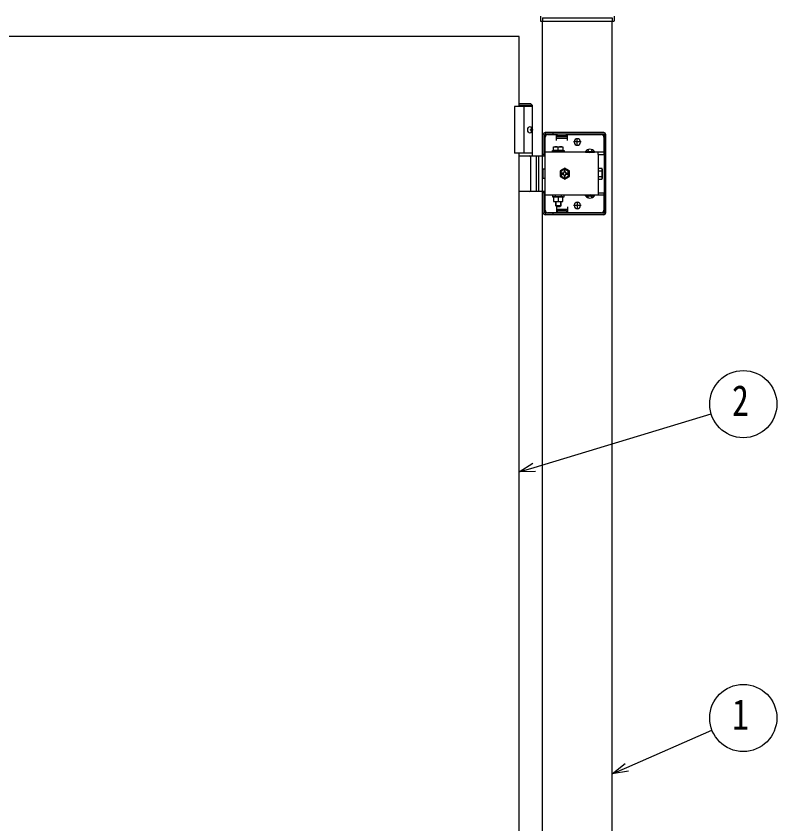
# Model space of a CAD drawing. Units: millimetres, scale not verified. Extents: x -4205 to 4205, y -2970 to 2970.
# Drawn here: x 451 to 1266, y 526 to 1392 of the extents above; entities that cross this region are included whole.
import ezdxf
from ezdxf.enums import TextEntityAlignment as Align

# ---------------------------------------------------------------- set-up
doc = ezdxf.new("R2010")
doc.units = ezdxf.units.MM
doc.header["$LTSCALE"] = 12
doc.layers.add('0-4_YKK_A1', color=4, linetype='Continuous')
doc.layers.add('0-5_YKK_D', color=6, linetype='Continuous')
doc.styles.add('ＭＳ ゴシック', font='')
doc.styles.get('ＭＳ ゴシック').set_extended_font_data('MS Gothic')

msp = doc.modelspace()

# ---------------------------------------------------------------- linework, layer by layer
at = {"layer": '0-4_YKK_A1'}
for p, q in [((1013.18, 1392.03), (1012.92, 1387.16)), ((1013.42, 1386.63), (1091.62, 1386.63)), ((1015.02, 1390.13), (1015.02, 1386.63)), ((1015.02, 90.13), (1015.02, 1386.63)), ((1090.02, 90.13), (1090.02, 1386.63)), ((1091.86, 1392.03), (1092.12, 1387.16)), ((990.02, 1295.13), (990.02, 1370.13)), ((1002.52, 1298.13), (990.02, 1298.13)), ((1004.52, 1296.13), (990.02, 1296.13)), ((995.02, 1295.13), (995.02, 1245.13)), ((1002.52, 1298.13), (1004.52, 1296.13)), ((1004.52, 1242.13), (1004.52, 1296.13)), ((1002.21, 1270.55), (1002.8, 1270.55)), ((1002.21, 1269.71), (1002.8, 1269.71)), ((1003.22, 1272.23), (1003.82, 1272.23)), ((1003.22, 1268.03), (1003.82, 1268.03)), ((1016.02, 1242.13), (1016.02, 1265.13)), ((1017.52, 1242.13), (1017.52, 1265.13)), ((1081.02, 1267.13), (1018.02, 1267.13)), ((1081.02, 1265.63), (1018.02, 1265.63)), ((1018.52, 1265.63), (1018.52, 1267.13)), ((1021.02, 1265.13), (1030.02, 1265.13)), ((1026.52, 1265.63), (1026.52, 1267.13)), ((1030.02, 1258.63), (1030.02, 1265.13)), ((1031.02, 1262.63), (1031.02, 1265.63)), ((1041.02, 1262.63), (1041.02, 1265.63)), ((1042.02, 1258.63), (1042.02, 1265.13)), ((1042.02, 1265.13), (1078.02, 1265.13)), ((1081.52, 1181.13), (1081.52, 1265.13)), ((1083.02, 1181.13), (1083.02, 1265.13)), ((1018.02, 1184.13), (1018.02, 1262.13)), ((1030.02, 1264.13), (1042.02, 1264.13)), ((1030.02, 1261.13), (1042.02, 1261.13)), ((1041.02, 1262.63), (1031.02, 1262.63)), ((1056.52, 1257.13), (1048.52, 1257.13)), ((1049.27, 1256.88), (1049.27, 1257.38)), ((1052.52, 1253.13), (1052.52, 1261.13)), ((1055.77, 1256.88), (1055.77, 1257.38)), ((1081.02, 1262.13), (1081.02, 1243.83)), ((1025.77, 1247.93), (1038.27, 1247.93)), ((1025.77, 1246.33), (1025.77, 1247.93)), ((1027.02, 1251.93), (1037.02, 1251.93)), ((1027.02, 1247.93), (1027.02, 1251.93)), ((1037.02, 1247.93), (1027.02, 1247.93)), ((1032.02, 1247.93), (1032.02, 1251.5)), ((1037.02, 1251.93), (1037.02, 1247.93)), ((1038.27, 1247.93), (1038.27, 1246.33)), ((1063.67, 1248.83), (1064.87, 1246.36)), ((1068.37, 1248.83), (1067.16, 1246.36)), ((1004.52, 1245.13), (985.02, 1245.13)), ((990.02, 295.13), (990.02, 1245.13)), ((990.02, 1242.13), (1015.02, 1242.13)), ((1002.83, 1205.63), (1002.83, 1240.63)), ((1008.52, 1242.13), (1008.52, 1204.13)), ((1011.02, 1242.13), (1011.02, 1204.13)), ((1015.02, 1242.13), (1018.02, 1242.13)), ((1017.52, 1243.83), (1016.02, 1243.83)), ((1081.02, 1246.33), (1018.02, 1246.33)), ((1038.27, 1246.33), (1025.77, 1246.33)), ((1061.27, 1246.84), (1070.77, 1246.84)), ((1061.27, 1246.84), (1061.27, 1246.33)), ((1061.27, 1246.33), (1070.77, 1246.33)), ((1064.87, 1246.36), (1066.02, 1245.75)), ((1067.16, 1246.36), (1066.02, 1245.75)), ((1070.77, 1246.84), (1070.77, 1246.33)), ((1075.02, 1243.83), (1075.02, 1246.33)), ((1075.02, 1243.83), (1081.02, 1243.83)), ((1075.02, 1243.83), (1075.02, 1202.43)), ((1039.02, 1228.9), (1034.02, 1226.02)), ((1034.02, 1226.02), (1034.02, 1220.24)), ((1035.87, 1222.53), (1037.11, 1222.53)), ((1038.42, 1226.28), (1038.42, 1225.04)), ((1039.62, 1226.28), (1038.42, 1226.28)), ((1038.42, 1221.22), (1038.42, 1219.98)), ((1044.02, 1226.02), (1039.02, 1228.9)), ((1039.62, 1225.04), (1039.62, 1226.28)), ((1042.17, 1223.73), (1040.93, 1223.73)), ((1040.93, 1222.53), (1042.17, 1222.53)), ((1042.17, 1222.53), (1042.17, 1223.73)), ((1044.02, 1220.24), (1044.02, 1226.02)), ((1075.32, 1227.03), (1075.02, 1227.03)), ((1075.32, 1228.9), (1078.87, 1228.9)), ((1075.32, 1217.36), (1075.32, 1228.9)), ((1075.32, 1219.23), (1075.32, 1227.03)), ((1075.32, 1226.02), (1078.87, 1226.02)), ((1079.32, 1228.13), (1078.87, 1228.9)), ((1079.32, 1228.13), (1079.32, 1218.13)), ((1034.02, 1220.24), (1039.02, 1217.36)), ((1039.02, 1217.36), (1044.02, 1220.24)), ((1075.32, 1219.23), (1075.02, 1219.23)), ((1075.32, 1220.24), (1078.87, 1220.24)), ((1075.32, 1217.36), (1078.87, 1217.36)), ((1079.32, 1218.13), (1078.87, 1217.36)), ((1015.02, 1204.13), (990.02, 1204.13)), ((1018.02, 1204.13), (1015.02, 1204.13)), ((1016.02, 1181.13), (1016.02, 1204.13)), ((1017.52, 1181.13), (1017.52, 1204.13)), ((1017.52, 1202.43), (1016.02, 1202.43)), ((1081.02, 1199.93), (1018.02, 1199.93)), ((1038.27, 1199.93), (1025.77, 1199.93)), ((1025.77, 1199.93), (1025.77, 1198.33)), ((1025.77, 1198.33), (1038.27, 1198.33)), ((1027.02, 1198.33), (1027.02, 1193.33)), ((1037.02, 1198.33), (1027.02, 1198.33)), ((1028.82, 1199.93), (1028.82, 1198.33)), ((1032.02, 1198.33), (1032.02, 1193.76)), ((1035.22, 1199.93), (1035.22, 1198.33)), ((1037.02, 1193.33), (1037.02, 1198.33)), ((1038.27, 1198.33), (1038.27, 1199.93)), ((1061.27, 1199.93), (1070.77, 1199.93)), ((1061.27, 1199.42), (1061.27, 1199.93)), ((1061.27, 1199.42), (1070.77, 1199.42)), ((1063.67, 1197.43), (1064.87, 1199.9)), ((1064.87, 1199.9), (1066.02, 1200.51)), ((1067.16, 1199.9), (1066.02, 1200.51)), ((1068.37, 1197.43), (1067.16, 1199.9)), ((1070.77, 1199.42), (1070.77, 1199.93)), ((1075.02, 1202.43), (1075.02, 1199.93)), ((1075.02, 1202.43), (1081.02, 1202.43)), ((1081.02, 1202.43), (1081.02, 1184.13)), ((1027.02, 1193.33), (1037.02, 1193.33)), ((1029.02, 1193.33), (1029.02, 1188.93)), ((1029.02, 1188.93), (1035.02, 1188.93)), ((1029.02, 1188.93), (1030.02, 1187.93)), ((1029.56, 1193.33), (1029.56, 1188.39)), ((1030.02, 1187.93), (1034.02, 1187.93)), ((1030.02, 1187.63), (1030.02, 1181.13)), ((1035.02, 1188.93), (1034.02, 1187.93)), ((1034.48, 1193.33), (1034.48, 1188.39)), ((1035.02, 1193.33), (1035.02, 1188.93)), ((1042.02, 1187.63), (1042.02, 1181.13)), ((1056.52, 1189.13), (1048.52, 1189.13)), ((1049.27, 1189.38), (1049.27, 1188.88)), ((1052.52, 1193.13), (1052.52, 1185.13)), ((1055.77, 1189.38), (1055.77, 1188.88)), ((1081.02, 1180.63), (1018.02, 1180.63)), ((1081.02, 1179.13), (1018.02, 1179.13)), ((1018.52, 1179.13), (1018.52, 1180.63)), ((1030.02, 1181.13), (1021.02, 1181.13)), ((1026.52, 1179.13), (1026.52, 1180.63)), ((1030.02, 1185.13), (1042.02, 1185.13)), ((1030.02, 1182.13), (1042.02, 1182.13)), ((1031.02, 1183.63), (1031.02, 1180.63)), ((1041.02, 1183.63), (1031.02, 1183.63)), ((1041.02, 1183.63), (1041.02, 1180.63)), ((1078.02, 1181.13), (1042.02, 1181.13))]:
    msp.add_line(p, q, dxfattribs=at)
for points in [[(1015.02, 1390.13), (1090.02, 1390.13), (1090.02, 1386.63)], [(990.02, 1370.13), (190.02, 1370.13), (190.02, 170.13), (990.02, 170.13), (990.02, 245.13)], [(1004.52, 1295.13), (985.02, 1295.13), (985.02, 1245.13)], [(1002.8, 1270.55), (1002.91, 1270.57), (1003.02, 1270.61), (1003.12, 1270.69), (1003.21, 1270.8), (1003.28, 1270.92), (1003.32, 1271.07), (1003.34, 1271.23), (1003.34, 1271.39)], [(1003.34, 1268.87), (1003.34, 1269.03), (1003.32, 1269.19), (1003.28, 1269.34), (1003.21, 1269.46), (1003.12, 1269.57), (1003.02, 1269.65), (1002.91, 1269.69), (1002.8, 1269.71)], [(1003.93, 1271.39), (1003.96, 1271.23), (1004, 1271.07), (1004.07, 1270.92), (1004.15, 1270.8), (1004.25, 1270.69), (1004.31, 1270.64)], [(1004.31, 1269.62), (1004.25, 1269.57), (1004.15, 1269.46), (1004.07, 1269.34), (1004, 1269.19), (1003.96, 1269.03), (1003.93, 1268.87)], [(1018.02, 1218.03), (1016.02, 1218.03), (1016.02, 1228.23), (1018.02, 1228.23)], [(1037.11, 1223.73), (1035.87, 1223.73), (1035.87, 1222.53)], [(1038.42, 1219.98), (1039.62, 1219.98), (1039.62, 1221.22)]]:
    msp.add_lwpolyline(points, dxfattribs=at)
for centre, radius, start, end in [((1013.42, 1387.13), 0.5, 177, 270), ((1091.62, 1387.13), 0.5, 270, 3), ((1018.02, 1265.13), 2, 90, 180), ((1018.02, 1265.13), 0.5, 90, 180), ((1021.02, 1262.13), 3, 90, 180), ((1078.02, 1262.13), 3, 0, 90), ((1081.02, 1265.13), 2, 0, 90), ((1081.02, 1265.13), 0.5, 0, 90), ((1052.52, 1257.38), 3.25, 0, 180), ((1052.52, 1256.88), 3.25, 180, 0), ((1029.52, 1244.5), 7.43, 70.34714, 109.65286), ((1034.52, 1244.5), 7.43, 70.34714, 109.65286), ((1066.02, 1243.56), 5.77, 34.65097, 145.34903), ((1001.33, 1240.63), 1.5, 0, 90), ((1039.02, 1223.13), 5, 76.88299, 190.15922), ((1039.02, 1223.13), 5, 190.15922, 76.88299), ((1039.02, 1223.13), 4.3, 83.27178, 183.77043), ((1039.02, 1223.13), 4.3, 183.77043, 83.27178), ((1037.11, 1225.04), 1.31, 270, 0), ((1037.11, 1221.22), 1.31, 0, 90), ((1040.93, 1225.04), 1.31, 180, 270), ((1040.93, 1221.22), 1.31, 90, 180), ((1076.76, 1227.46), 2.56, 325.61575, 34.38425), ((1069.77, 1223.13), 9.55, 342.41205, 17.58795), ((1076.76, 1218.8), 2.56, 325.61575, 34.38425), ((1001.33, 1205.63), 1.5, 270, 0), ((1066.02, 1202.7), 5.77, 214.65097, 325.34903), ((1029.52, 1200.76), 7.43, 250.34714, 289.65286), ((1034.52, 1200.76), 7.43, 250.34714, 289.65286), ((1052.52, 1189.38), 3.25, 0, 180), ((1052.52, 1188.88), 3.25, 180, 0), ((1018.02, 1181.13), 2, 180, 270), ((1018.02, 1181.13), 0.5, 180, 270), ((1021.02, 1184.13), 3, 180, 270), ((1078.02, 1184.13), 3, 270, 0), ((1081.02, 1181.13), 0.5, 270, 0), ((1081.02, 1181.13), 2, 270, 0)]:
    msp.add_arc(centre, radius, start, end, dxfattribs=at)
msp.add_ellipse((1001.86, 1270.13), major_axis=(0, -3.5), ratio=0.707107, dxfattribs=at)
for centre, start_param, end_param in [((995.85, 1270.13), 4.665705, 4.759073), ((997.04, 1270.13), 4.85285, 4.947893), ((997.04, 1270.13), 4.476885, 4.571928), ((997.63, 1270.13), 4.85285, 4.947893), ((997.63, 1270.13), 4.476885, 4.571928)]:
    msp.add_ellipse(centre, major_axis=(0, 9), ratio=0.707107, start_param=start_param, end_param=end_param, dxfattribs=at)
at = {"layer": '0-5_YKK_D'}
for points in [[(990.02, 903.35), (1006.29, 908.28), (1195.91, 965.7)], [(1007.61, 903.92), (990.02, 903.35), (1004.97, 912.64)], [(1090.02, 579.74), (1105.59, 586.58), (1196.81, 626.6)], [(1107.42, 582.4), (1090.02, 579.74), (1103.76, 590.75)]]:
    msp.add_lwpolyline(points, dxfattribs=at)
for centre in [(1230.39, 976.06), (1230.39, 639.59)]:
    msp.add_circle(centre, 36, dxfattribs=at)

# ---------------------------------------------------------------- texts
at = {"layer": '0-5_YKK_D', "style": 'ＭＳ ゴシック', "width": 0.8}
for s, p in [('2', (1218.39, 953.56)), ('1', (1218.39, 617.09))]:
    msp.add_text(s, height=32.99, dxfattribs=at).set_placement(p, align=Align.BOTTOM_LEFT)

doc.saveas('drawing.dxf')
